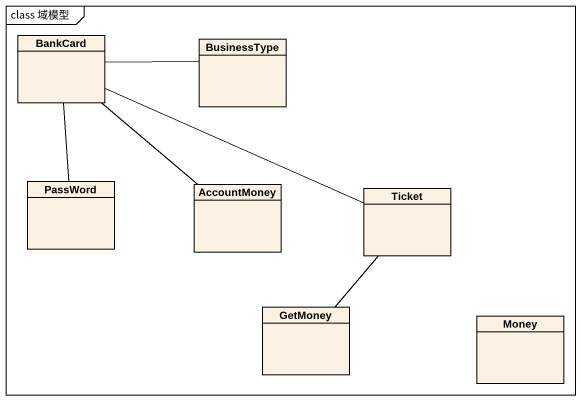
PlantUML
@startuml
mainframe class 域模型
hide circle
hide empty members
class BankCard
class BusinessType
class PassWord
class AccountMoney
class Ticket
class GetMoney
class Money
BankCard -right- BusinessType
BankCard -- PassWord
BankCard -- AccountMoney
BankCard -right- Ticket
Ticket -- GetMoney
@enduml
